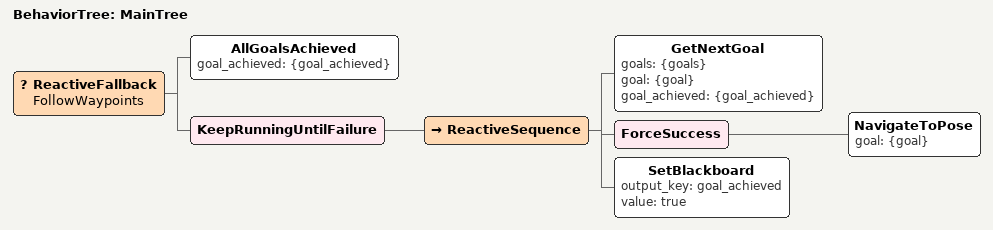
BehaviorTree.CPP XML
<!--
  This Behavior Tree processes each of the given waypoints with NavigateToPose and skip to next waypoint if NavigateToPose is failed.
-->
<root main_tree_to_execute="MainTree">
  <BehaviorTree ID="MainTree">
    <ReactiveFallback name="FollowWaypoints">
      <AllGoalsAchieved goal_achieved="{goal_achieved}"/>
      <KeepRunningUntilFailure>
        <ReactiveSequence>
          <GetNextGoal goals="{goals}" goal="{goal}" goal_achieved="{goal_achieved}"/>
          <ForceSuccess>
            <NavigateToPose goal="{goal}"/>
          </ForceSuccess>
          <SetBlackboard output_key="goal_achieved" value="true"/>
        </ReactiveSequence>
      </KeepRunningUntilFailure>
    </ReactiveFallback>
  </BehaviorTree>
</root>
